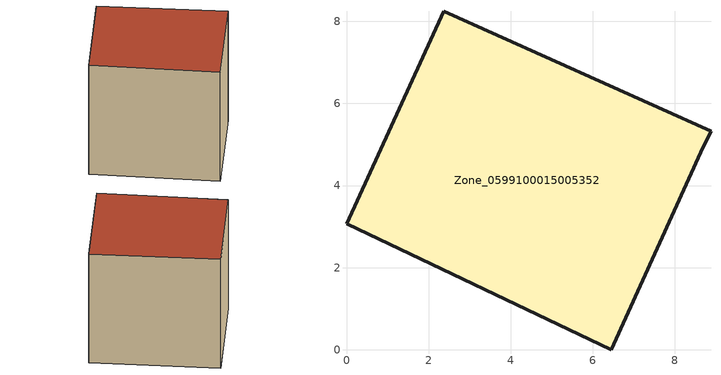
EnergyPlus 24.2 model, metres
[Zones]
Zone_0599100015005352
 floor ground (C_G): 2.37,8.25 8.88,5.32 8.69,4.94 6.45,0 0,3.07 z0.81
 wall outside (C_F): 0,3.07 6.45,0 8.69,4.94 8.88,5.32 2.37,8.25 0,3.07 z0.81:7.93
 roof outside (C_R): 8.88,5.32 2.37,8.25 0,3.07 6.45,0 8.69,4.94 z7.93
[BUILDING]
Pand.0599100015005352: North Axis=0; Terrain=City; Loads Convergence Tolerance Value=0.04; Temperature Convergence Tolerance Value=0.4; Solar Distribution=FullExterior; Maximum Number of Warmup Days=25; Minimum Number of Warmup Days=1
[Site:Location]
Rotterdam.The.Hague.AP_ZH_NLD Design_Conditions: Latitude=51.96; Longitude=4.45; Time Zone=1; Elevation=-4.5
[SITE:GROUNDTEMPERATURE:BUILDINGSURFACE]
18, 18, 18, 18, 18, 18, 18, 18, 18, 18, 18, 18
[MATERIAL] Thermal Absorptance=0.9; Solar Absorptance=0.7; Visible Absorptance=0.7
Name | Roughness | Thickness | Conductivity | Density | Specific Heat
G.TI.1965-1974 | MediumSmooth | 0.15 | 0.882353 | 540 | 1210
F.TI.1965-1974 | Rough | 0.3 | 0.697674 | 1920 | 840
R.TI.1965-1974 | MediumRough | 0.2 | 0.232558 | 1500 | 1000
[CONSTRUCTION]
C_G: G.TI.1965-1974
C_F: F.TI.1965-1974
C_R: R.TI.1965-1974
[ZONE]
Zone_0599100015005352: Type=1; Multiplier=1; Ceiling Height=Autocalculate; Volume=Autocalculate; Floor Area=autocalculate; Part of Total Floor Area=Yes
[ZONEINFILTRATION:DESIGNFLOWRATE]
Infil_Zone_0599100015005352: Zone or ZoneList or Space or SpaceList=Zone_0599100015005352; Schedule=AlwaysOn; Design Flow Rate Calculation Method=Flow/Area; Flow Rate per Floor Area=0.003; Constant Term Coefficient=1; Temperature Term Coefficient=0; Velocity Term Coefficient=0; Velocity Squared Term Coefficient=0
[HVACTEMPLATE:ZONE:IDEALLOADSAIRSYSTEM]
Zone_0599100015005352: Maximum Heating Supply Air Temperature=50; Minimum Cooling Supply Air Temperature=13; Maximum Heating Supply Air Humidity Ratio=0.0156; Minimum Cooling Supply Air Humidity Ratio=0.0077; Heating Limit=NoLimit; Cooling Limit=NoLimit; Dehumidification Control Type=ConstantSensibleHeatRatio; Cooling Sensible Heat Ratio=0.7; Dehumidification Setpoint=60; Humidification Control Type=None; Humidification Setpoint=30; Outdoor Air Method=None; Outdoor Air Flow Rate per Person=0.00944; Outdoor Air Flow Rate per Zone Floor Area=0; Outdoor Air Flow Rate per Zone=0; Demand Controlled Ventilation Type=None; Outdoor Air Economizer Type=NoEconomizer; Heat Recovery Type=None; Sensible Heat Recovery Effectiveness=0.7; Latent Heat Recovery Effectiveness=0.65
[ZONECONTROL:THERMOSTAT]
ThermostatControl_Zone_0599100015005352: Zone or ZoneList=Zone_0599100015005352; Control Type Schedule=DualSetpointControlType; Control 1=Thermostat_Zone_0599100015005352; Temperature Difference Between Cutout And Setpoint=0
[THERMOSTATSETPOINT:DUALSETPOINT]
Thermostat_Zone_0599100015005352: Heating Setpoint Temperature Schedule=HeatingSetpoint_Zone_0599100015005352; Cooling Setpoint Temperature Schedule=CoolingSetpoint_Zone_0599100015005352
[SCHEDULE:COMPACT]
HeatingSetpoint_Zone_0599100015005352: Through: 12/31, For: AllDays, Until: 24:00, 21
CoolingSetpoint_Zone_0599100015005352: Through: 12/31, For: AllDays, Until: 24:00, 24
DualSetpointControlType: Through: 12/31, For: AllDays, Until: 24:00, 4
AlwaysOn: Through: 12/31, For: AllDays, Until: 24:00, 1
